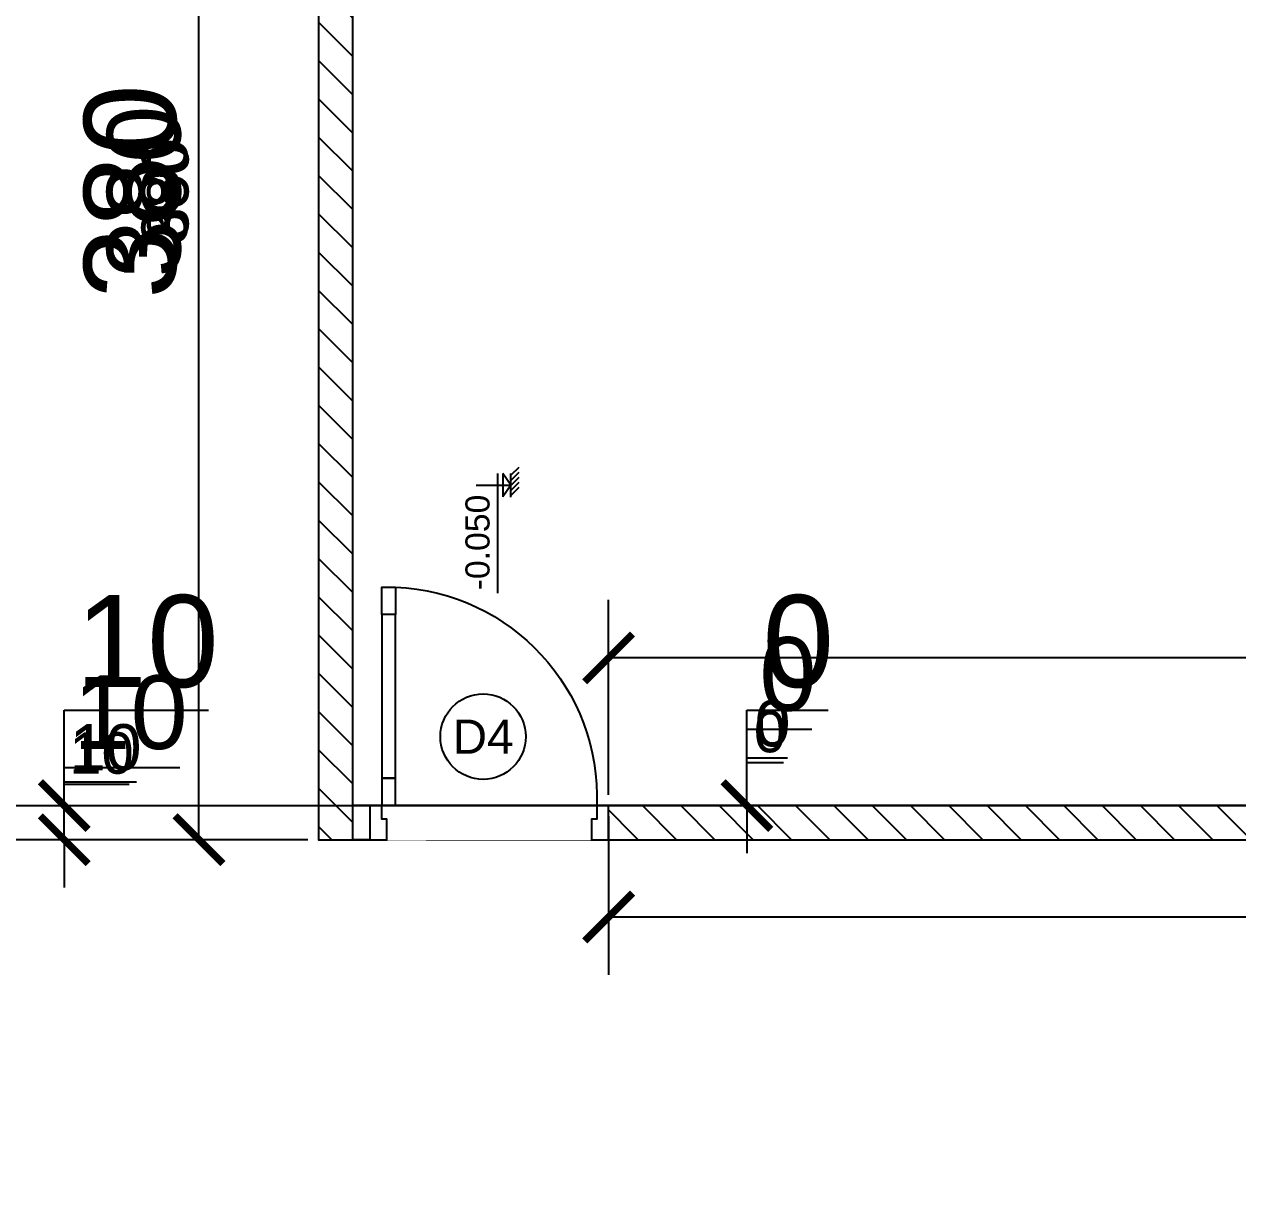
# Model space of a CAD drawing. Header units: millimetres. Extents: x -26398 to 135532, y -376633 to 43268.
# Drawn here: x 15993.3 to 16349, y -358185.7 to -357842 of the extents above; entities that cross this region are included whole.
import ezdxf
from ezdxf.enums import TextEntityAlignment as Align

# ---------------------------------------------------------------- set-up
doc = ezdxf.new("R2010")
doc.units = ezdxf.units.MM
for name, color, linetype in [('A-Door', 150, 'Continuous'), ('A5-KICHTHUOC', 251, 'Continuous'), ('cửa', 152, 'Continuous'), ('DIM', 7, 'Continuous'), ('DIM @ 10', 7, 'Continuous'), ('DIM @ 4.5', 7, 'Continuous'), ('DIM @ 5', 7, 'Continuous'), ('DIM @ 8', 7, 'Continuous'), ('NT', 1, 'Continuous'), ('TƯỜNG', 52, 'Continuous')]:
    doc.layers.add(name, color=color, linetype=linetype)
doc.styles.add('GHICHU35', font='', dxfattribs={"width": 0.9, "height": 350})
doc.styles.get("Standard").update_dxf_attribs({"font": 'arial.ttf'})
doc.styles.get('GHICHU35').set_extended_font_data('VNI-Helve')
doc.dimstyles.new('SCALE dimmatbang', dxfattribs={"dimscale": 70, "dimtxt": 2.7, "dimasz": 1.4, "dimexe": 1.7, "dimexo": 0.7, "dimtad": 1, "dimtoh": 1, "dimdec": 1, "dimtxsty": 'Standard', "dimblk": 'ARCHTICK', "dimcen": 2.5, "dimclrd": 1, "dimclre": 256, "dimadec": 0, "dimazin": 0, "dimtfac": 1, "dimtdec": 1, "dimtmove": 0, "dimatfit": 3, "dimfxl": 1, "dimarcsym": 0})

# ---------------------------------------------------------------- blocks, each defined once
blk = doc.blocks.new('A$C7DB75F4D')
at = {"layer": 'A-Door'}
for points in [[(625, 740), (625, 660), (665, 660), (665, 740)], [(625, 180), (625, 660), (665, 660), (665, 180)], [(625, 100), (625, 180), (665, 180), (665, 100)], [(35, 100), (35, 60), (50, 60), (50, 50), (50, 0), (0, 0), (0, 100)], [(665, 100), (700, 100), (700, 0), (650, 0), (650, 50), (650, 60), (665, 60)]]:
    blk.add_lwpolyline(points, close=True, dxfattribs=at)
at = {"layer": 'NT', "color": 1}
blk.add_arc((650, 125), 615.5, 92.3278, 182.3278, dxfattribs=at)
blk = doc.blocks.new('CUA (D4)')
blk.add_wipeout([(111639.8, -24571.4), (111640.9, -25321.4), (111742.5, -25321.4), (111742.5, -24571.4)]).dxf.layer = 'TƯỜNG'
blk.add_lwpolyline([(111742.5, -24571.4), (111742.5, -24621.4), (111642.5, -24621.4), (111642.5, -24571.4)], close=True)
at = {"layer": 'cửa', "xscale": -1, "rotation": 270}
blk.add_blockref('A$C7DB75F4D', (111642.5, -25321.4), dxfattribs=at)
blk = doc.blocks.new('1-cote nen')
for p, q in [((-1.8, 267.2), (-1.8, 0)), ((-91.4, 101.9), (827.5, 101.9)), ((-1.8, 0), (-91.4, 62.9)), ((-91.4, 62.9), (87.7, 62.9)), ((89.6, 0), (-91.4, 0)), ((-1.8, 0), (87.7, 62.9)), ((-137.3, -60), (-77.3, 0)), ((-98.7, -60), (-38.7, 0)), ((-60, -60), (0, 0)), ((-21.3, -60), (38.7, 0)), ((17.3, -60), (77.3, 0))]:
    blk.add_line(p, q)
at = {"ltscale": 50, "style": 'GHICHU35', "width": 0.9}
blk.add_attdef('%%P0.000', (75.5, 163.9), '', height=187.5, dxfattribs=at)
blk = doc.blocks.new('_ArchTick')
at = {"color": 0, "linetype": 'ByBlock', "const_width": 0.15}
blk.add_lwpolyline([(-0.5, -0.5), (0.5, 0.5)], dxfattribs=at)
blk = doc.blocks.new('*D8544')
at = {"layer": 'DEFPOINTS', "color": 0, "transparency": 16777216}
for p in [(16044.54, -357701), (16079.6, -357701), (16079.6, -358081)]:
    blk.add_point(p, dxfattribs=at)
at = {"layer": 'DIM', "lineweight": -2, "transparency": 16777216}
for p, q in [((16076.45, -357701), (16036.89, -357701)), ((16076.45, -358081), (16036.89, -358081))]:
    blk.add_line(p, q, dxfattribs=at)
at = {"layer": 'DIM', "color": 1, "lineweight": -2, "transparency": 16777216}
blk.add_line((16044.54, -358081), (16044.54, -357701), dxfattribs=at)
at = {"layer": 'DIM', "color": 1, "lineweight": -2, "transparency": 16777216, "xscale": 6.3, "yscale": 6.3, "zscale": 6.3}
for p, rotation in [((16044.54, -357701), 90), ((16044.54, -358081), 270)]:
    blk.add_blockref('_ArchTick', p, dxfattribs=dict(at, rotation=rotation))
at = {"layer": 'DIM', "color": 0, "transparency": 16777216, "insert": (16035.52, -357891), "char_height": 12.15, "attachment_point": 5, "rotation": 90}
blk.add_mtext('380', dxfattribs=at)
blk = doc.blocks.new('*D8545')
at = {"layer": 'DEFPOINTS', "color": 0, "transparency": 16777216}
for p in [(16044.54, -357701), (16079.6, -357701), (16079.6, -358081)]:
    blk.add_point(p, dxfattribs=at)
at = {"layer": 'DIM', "lineweight": -2, "transparency": 16777216}
for p, q in [((16072.6, -357701), (16027.54, -357701)), ((16072.6, -358081), (16027.54, -358081))]:
    blk.add_line(p, q, dxfattribs=at)
at = {"layer": 'DIM', "color": 1, "lineweight": -2, "transparency": 16777216}
blk.add_line((16044.54, -358081), (16044.54, -357701), dxfattribs=at)
at = {"layer": 'DIM', "color": 1, "lineweight": -2, "transparency": 16777216, "xscale": 14, "yscale": 14, "zscale": 14}
for p, rotation in [((16044.54, -357701), 90), ((16044.54, -358081), 270)]:
    blk.add_blockref('_ArchTick', p, dxfattribs=dict(at, rotation=rotation))
at = {"layer": 'DIM', "color": 0, "transparency": 16777216, "insert": (16024.49, -357891), "char_height": 27, "attachment_point": 5, "rotation": 90}
blk.add_mtext('380', dxfattribs=at)
blk = doc.blocks.new('*D8546')
at = {"layer": 'DEFPOINTS', "color": 0, "transparency": 16777216}
for p in [(16044.54, -357701), (16079.6, -357701), (16079.6, -358081)]:
    blk.add_point(p, dxfattribs=at)
at = {"layer": 'DIM', "lineweight": -2, "transparency": 16777216}
for p, q in [((16074, -357701), (16030.94, -357701)), ((16074, -358081), (16030.94, -358081))]:
    blk.add_line(p, q, dxfattribs=at)
at = {"layer": 'DIM', "color": 1, "lineweight": -2, "transparency": 16777216}
blk.add_line((16044.54, -358081), (16044.54, -357701), dxfattribs=at)
at = {"layer": 'DIM', "color": 1, "lineweight": -2, "transparency": 16777216, "xscale": 11.2, "yscale": 11.2, "zscale": 11.2}
for p, rotation in [((16044.54, -357701), 90), ((16044.54, -358081), 270)]:
    blk.add_blockref('_ArchTick', p, dxfattribs=dict(at, rotation=rotation))
at = {"layer": 'DIM', "color": 0, "transparency": 16777216, "insert": (16028.5, -357891), "char_height": 21.6, "attachment_point": 5, "rotation": 90}
blk.add_mtext('380', dxfattribs=at)
blk = doc.blocks.new('*D8547')
at = {"layer": 'DEFPOINTS', "color": 0, "transparency": 16777216}
for p in [(16044.54, -357701), (16079.6, -357701), (16079.6, -358081)]:
    blk.add_point(p, dxfattribs=at)
at = {"layer": 'DIM', "lineweight": -2, "transparency": 16777216}
for p, q in [((16076.1, -357701), (16036.04, -357701)), ((16076.1, -358081), (16036.04, -358081))]:
    blk.add_line(p, q, dxfattribs=at)
at = {"layer": 'DIM', "color": 1, "lineweight": -2, "transparency": 16777216}
blk.add_line((16044.54, -358081), (16044.54, -357701), dxfattribs=at)
at = {"layer": 'DIM', "color": 1, "lineweight": -2, "transparency": 16777216, "xscale": 7, "yscale": 7, "zscale": 7}
for p, rotation in [((16044.54, -357701), 90), ((16044.54, -358081), 270)]:
    blk.add_blockref('_ArchTick', p, dxfattribs=dict(at, rotation=rotation))
at = {"layer": 'DIM', "color": 0, "transparency": 16777216, "insert": (16034.52, -357891), "char_height": 13.5, "attachment_point": 5, "rotation": 90}
blk.add_mtext('380', dxfattribs=at)
blk = doc.blocks.new('*D8548')
at = {"layer": 'DEFPOINTS', "color": 0, "transparency": 16777216}
for p in [(15779.6, -358071), (16005.05, -358071), (16079.6, -358081)]:
    blk.add_point(p, dxfattribs=at)
at = {"layer": 'DIM', "color": 1, "lineweight": -2, "transparency": 16777216}
for p, q in [((16005.05, -358071), (16005.05, -358064.7)), ((16005.05, -358064.7), (16024.09, -358064.7)), ((16005.05, -358081), (16005.05, -358071))]:
    blk.add_line(p, q, dxfattribs=at)
at = {"layer": 'DIM', "lineweight": -2, "transparency": 16777216}
for p, q in [((15782.75, -358071), (16012.7, -358071)), ((16076.45, -358081), (15997.4, -358081))]:
    blk.add_line(p, q, dxfattribs=at)
at = {"layer": 'DIM', "color": 1, "lineweight": -2, "transparency": 16777216, "xscale": 6.3, "yscale": 6.3, "zscale": 6.3}
for p, rotation in [((16005.05, -358071), 90), ((16005.05, -358081), 270)]:
    blk.add_blockref('_ArchTick', p, dxfattribs=dict(at, rotation=rotation))
at = {"layer": 'DIM', "color": 0, "transparency": 16777216, "insert": (16015.98, -358055.69), "char_height": 12.15, "attachment_point": 5}
blk.add_mtext('10', dxfattribs=at)
blk = doc.blocks.new('*D8549')
at = {"layer": 'DEFPOINTS', "color": 0, "transparency": 16777216}
for p in [(15779.6, -358071), (16005.05, -358071), (16079.6, -358081)]:
    blk.add_point(p, dxfattribs=at)
at = {"layer": 'DIM', "color": 1, "lineweight": -2, "transparency": 16777216}
for p, q in [((16005.05, -358071), (16005.05, -358043)), ((16005.05, -358043), (16047.35, -358043)), ((16005.05, -358081), (16005.05, -358071)), ((16005.05, -358081), (16005.05, -358095))]:
    blk.add_line(p, q, dxfattribs=at)
at = {"layer": 'DIM', "lineweight": -2, "transparency": 16777216}
for p, q in [((15786.6, -358071), (16022.05, -358071)), ((16072.6, -358081), (15988.05, -358081))]:
    blk.add_line(p, q, dxfattribs=at)
at = {"layer": 'DIM', "color": 1, "lineweight": -2, "transparency": 16777216, "xscale": 14, "yscale": 14, "zscale": 14}
for p, rotation in [((16005.05, -358071), 270), ((16005.05, -358081), 90)]:
    blk.add_blockref('_ArchTick', p, dxfattribs=dict(at, rotation=rotation))
at = {"layer": 'DIM', "color": 0, "transparency": 16777216, "insert": (16029.33, -358022.97), "char_height": 27, "attachment_point": 5}
blk.add_mtext('10', dxfattribs=at)
blk = doc.blocks.new('*D8550')
at = {"layer": 'DEFPOINTS', "color": 0, "transparency": 16777216}
for p in [(15779.6, -358071), (16005.05, -358071), (16079.6, -358081)]:
    blk.add_point(p, dxfattribs=at)
at = {"layer": 'DIM', "color": 1, "lineweight": -2, "transparency": 16777216}
for p, q in [((16005.05, -358071), (16005.05, -358059.8)), ((16005.05, -358059.8), (16038.89, -358059.8)), ((16005.05, -358081), (16005.05, -358071))]:
    blk.add_line(p, q, dxfattribs=at)
at = {"layer": 'DIM', "lineweight": -2, "transparency": 16777216}
for p, q in [((15785.2, -358071), (16018.65, -358071)), ((16074, -358081), (15991.45, -358081))]:
    blk.add_line(p, q, dxfattribs=at)
at = {"layer": 'DIM', "color": 1, "lineweight": -2, "transparency": 16777216, "xscale": 11.2, "yscale": 11.2, "zscale": 11.2}
for p, rotation in [((16005.05, -358071), 90), ((16005.05, -358081), 270)]:
    blk.add_blockref('_ArchTick', p, dxfattribs=dict(at, rotation=rotation))
at = {"layer": 'DIM', "color": 0, "transparency": 16777216, "insert": (16024.47, -358043.77), "char_height": 21.6, "attachment_point": 5}
blk.add_mtext('10', dxfattribs=at)
blk = doc.blocks.new('*D8551')
at = {"layer": 'DEFPOINTS', "color": 0, "transparency": 16777216}
for p in [(15779.6, -358071), (16005.05, -358071), (16079.6, -358081)]:
    blk.add_point(p, dxfattribs=at)
at = {"layer": 'DIM', "color": 1, "lineweight": -2, "transparency": 16777216}
for p, q in [((16005.05, -358071), (16005.05, -358064)), ((16005.05, -358064), (16026.2, -358064)), ((16005.05, -358081), (16005.05, -358071))]:
    blk.add_line(p, q, dxfattribs=at)
at = {"layer": 'DIM', "lineweight": -2, "transparency": 16777216}
for p, q in [((15783.1, -358071), (16013.55, -358071)), ((16076.1, -358081), (15996.55, -358081))]:
    blk.add_line(p, q, dxfattribs=at)
at = {"layer": 'DIM', "color": 1, "lineweight": -2, "transparency": 16777216, "xscale": 7, "yscale": 7, "zscale": 7}
for p, rotation in [((16005.05, -358071), 90), ((16005.05, -358081), 270)]:
    blk.add_blockref('_ArchTick', p, dxfattribs=dict(at, rotation=rotation))
at = {"layer": 'DIM', "color": 0, "transparency": 16777216, "insert": (16017.19, -358053.98), "char_height": 13.5, "attachment_point": 5}
blk.add_mtext('10', dxfattribs=at)
blk = doc.blocks.new('*D8552')
at = {"layer": 'DEFPOINTS', "color": 0, "transparency": 16777216}
for p in [(15779.6, -358071), (16205.12, -358071), (16205.12, -358071)]:
    blk.add_point(p, dxfattribs=at)
at = {"layer": 'DIM', "color": 1, "lineweight": -2, "transparency": 16777216}
for p, q in [((16205.12, -358071), (16205.12, -358058.4)), ((16205.12, -358058.4), (16215.85, -358058.4)), ((16205.12, -358071), (16205.12, -358077.3))]:
    blk.add_line(p, q, dxfattribs=at)
at = {"layer": 'DIM', "lineweight": -2, "transparency": 16777216}
for p in [(15782.75, -358071), (16208.27, -358071)]:
    blk.add_line(p, (16212.77, -358071), dxfattribs=at)
at = {"layer": 'DIM', "color": 1, "lineweight": -2, "transparency": 16777216, "xscale": 6.3, "yscale": 6.3, "zscale": 6.3}
for rotation in [90, 270]:
    blk.add_blockref('_ArchTick', (16205.12, -358071), dxfattribs=dict(at, rotation=rotation))
at = {"layer": 'DIM', "color": 0, "transparency": 16777216, "insert": (16211.89, -358049.39), "char_height": 12.15, "attachment_point": 5}
blk.add_mtext('0', dxfattribs=at)
blk = doc.blocks.new('*D8553')
at = {"layer": 'DEFPOINTS', "color": 0, "transparency": 16777216}
for p in [(15779.6, -358071), (16205.12, -358071), (16205.12, -358071)]:
    blk.add_point(p, dxfattribs=at)
at = {"layer": 'DIM', "color": 1, "lineweight": -2, "transparency": 16777216}
for p, q in [((16205.12, -358071), (16205.12, -358043)), ((16205.12, -358043), (16228.97, -358043)), ((16205.12, -358071), (16205.12, -358085))]:
    blk.add_line(p, q, dxfattribs=at)
at = {"layer": 'DIM', "lineweight": -2, "transparency": 16777216}
for p in [(15786.6, -358071), (16212.12, -358071)]:
    blk.add_line(p, (16222.12, -358071), dxfattribs=at)
at = {"layer": 'DIM', "color": 1, "lineweight": -2, "transparency": 16777216, "xscale": 14, "yscale": 14, "zscale": 14}
for rotation in [90, 270]:
    blk.add_blockref('_ArchTick', (16205.12, -358071), dxfattribs=dict(at, rotation=rotation))
at = {"layer": 'DIM', "color": 0, "transparency": 16777216, "insert": (16220.17, -358022.97), "char_height": 27, "attachment_point": 5}
blk.add_mtext('0', dxfattribs=at)
blk = doc.blocks.new('*D8554')
at = {"layer": 'DEFPOINTS', "color": 0, "transparency": 16777216}
for p in [(15779.6, -358071), (16205.12, -358071), (16205.12, -358071)]:
    blk.add_point(p, dxfattribs=at)
at = {"layer": 'DIM', "color": 1, "lineweight": -2, "transparency": 16777216}
for p, q in [((16205.12, -358071), (16205.12, -358048.6)), ((16205.12, -358048.6), (16224.2, -358048.6)), ((16205.12, -358071), (16205.12, -358082.2))]:
    blk.add_line(p, q, dxfattribs=at)
at = {"layer": 'DIM', "lineweight": -2, "transparency": 16777216}
for p in [(15785.2, -358071), (16210.72, -358071)]:
    blk.add_line(p, (16218.72, -358071), dxfattribs=at)
at = {"layer": 'DIM', "color": 1, "lineweight": -2, "transparency": 16777216, "xscale": 11.2, "yscale": 11.2, "zscale": 11.2}
for rotation in [90, 270]:
    blk.add_blockref('_ArchTick', (16205.12, -358071), dxfattribs=dict(at, rotation=rotation))
at = {"layer": 'DIM', "color": 0, "transparency": 16777216, "insert": (16217.16, -358032.57), "char_height": 21.6, "attachment_point": 5}
blk.add_mtext('0', dxfattribs=at)
blk = doc.blocks.new('*D8555')
at = {"layer": 'DEFPOINTS', "color": 0, "transparency": 16777216}
for p in [(15779.6, -358071), (16205.12, -358071), (16205.12, -358071)]:
    blk.add_point(p, dxfattribs=at)
at = {"layer": 'DIM', "color": 1, "lineweight": -2, "transparency": 16777216}
for p, q in [((16205.12, -358071), (16205.12, -358057)), ((16205.12, -358057), (16217.05, -358057)), ((16205.12, -358071), (16205.12, -358078))]:
    blk.add_line(p, q, dxfattribs=at)
at = {"layer": 'DIM', "lineweight": -2, "transparency": 16777216}
for p in [(15783.1, -358071), (16208.62, -358071)]:
    blk.add_line(p, (16213.62, -358071), dxfattribs=at)
at = {"layer": 'DIM', "color": 1, "lineweight": -2, "transparency": 16777216, "xscale": 7, "yscale": 7, "zscale": 7}
for rotation in [90, 270]:
    blk.add_blockref('_ArchTick', (16205.12, -358071), dxfattribs=dict(at, rotation=rotation))
at = {"layer": 'DIM', "color": 0, "transparency": 16777216, "insert": (16212.64, -358046.98), "char_height": 13.5, "attachment_point": 5}
blk.add_mtext('0', dxfattribs=at)
blk = doc.blocks.new('*D8760')
at = {"layer": 'DEFPOINTS', "color": 0, "transparency": 16777216}
for p in [(15779.6, -358071), (18635.46, -358071), (18635.46, -358071)]:
    blk.add_point(p, dxfattribs=at)
at = {"layer": 'DIM', "color": 1, "lineweight": -2, "transparency": 16777216}
for p, q in [((18635.46, -358071), (18635.46, -358058.4)), ((18635.46, -358058.4), (18646.2, -358058.4)), ((18635.46, -358071), (18635.46, -358077.3))]:
    blk.add_line(p, q, dxfattribs=at)
at = {"layer": 'DIM', "lineweight": -2, "transparency": 16777216}
for p in [(15782.75, -358071), (18638.61, -358071)]:
    blk.add_line(p, (18643.11, -358071), dxfattribs=at)
at = {"layer": 'DIM', "color": 1, "lineweight": -2, "transparency": 16777216, "xscale": 6.3, "yscale": 6.3, "zscale": 6.3}
for rotation in [90, 270]:
    blk.add_blockref('_ArchTick', (18635.46, -358071), dxfattribs=dict(at, rotation=rotation))
at = {"layer": 'DIM', "color": 0, "transparency": 16777216, "insert": (18642.24, -358049.39), "char_height": 12.15, "attachment_point": 5}
blk.add_mtext('0', dxfattribs=at)
blk = doc.blocks.new('*D8761')
at = {"layer": 'DEFPOINTS', "color": 0, "transparency": 16777216}
for p in [(15779.6, -358071), (18635.46, -358071), (18635.46, -358071)]:
    blk.add_point(p, dxfattribs=at)
at = {"layer": 'DIM', "color": 1, "lineweight": -2, "transparency": 16777216}
for p, q in [((18635.46, -358071), (18635.46, -358043)), ((18635.46, -358043), (18659.32, -358043)), ((18635.46, -358071), (18635.46, -358085))]:
    blk.add_line(p, q, dxfattribs=at)
at = {"layer": 'DIM', "lineweight": -2, "transparency": 16777216}
for p in [(15786.6, -358071), (18642.46, -358071)]:
    blk.add_line(p, (18652.46, -358071), dxfattribs=at)
at = {"layer": 'DIM', "color": 1, "lineweight": -2, "transparency": 16777216, "xscale": 14, "yscale": 14, "zscale": 14}
for rotation in [90, 270]:
    blk.add_blockref('_ArchTick', (18635.46, -358071), dxfattribs=dict(at, rotation=rotation))
at = {"layer": 'DIM', "color": 0, "transparency": 16777216, "insert": (18650.52, -358022.97), "char_height": 27, "attachment_point": 5}
blk.add_mtext('0', dxfattribs=at)
blk = doc.blocks.new('*D8762')
at = {"layer": 'DEFPOINTS', "color": 0, "transparency": 16777216}
for p in [(15779.6, -358071), (18635.46, -358071), (18635.46, -358071)]:
    blk.add_point(p, dxfattribs=at)
at = {"layer": 'DIM', "color": 1, "lineweight": -2, "transparency": 16777216}
for p, q in [((18635.46, -358071), (18635.46, -358048.6)), ((18635.46, -358048.6), (18654.55, -358048.6)), ((18635.46, -358071), (18635.46, -358082.2))]:
    blk.add_line(p, q, dxfattribs=at)
at = {"layer": 'DIM', "lineweight": -2, "transparency": 16777216}
for p in [(15785.2, -358071), (18641.06, -358071)]:
    blk.add_line(p, (18649.06, -358071), dxfattribs=at)
at = {"layer": 'DIM', "color": 1, "lineweight": -2, "transparency": 16777216, "xscale": 11.2, "yscale": 11.2, "zscale": 11.2}
for rotation in [90, 270]:
    blk.add_blockref('_ArchTick', (18635.46, -358071), dxfattribs=dict(at, rotation=rotation))
at = {"layer": 'DIM', "color": 0, "transparency": 16777216, "insert": (18647.51, -358032.57), "char_height": 21.6, "attachment_point": 5}
blk.add_mtext('0', dxfattribs=at)
blk = doc.blocks.new('*D8763')
at = {"layer": 'DEFPOINTS', "color": 0, "transparency": 16777216}
for p in [(15779.6, -358071), (18635.46, -358071), (18635.46, -358071)]:
    blk.add_point(p, dxfattribs=at)
at = {"layer": 'DIM', "color": 1, "lineweight": -2, "transparency": 16777216}
for p, q in [((18635.46, -358071), (18635.46, -358057)), ((18635.46, -358057), (18647.39, -358057)), ((18635.46, -358071), (18635.46, -358078))]:
    blk.add_line(p, q, dxfattribs=at)
at = {"layer": 'DIM', "lineweight": -2, "transparency": 16777216}
for p in [(15783.1, -358071), (18638.96, -358071)]:
    blk.add_line(p, (18643.96, -358071), dxfattribs=at)
at = {"layer": 'DIM', "color": 1, "lineweight": -2, "transparency": 16777216, "xscale": 7, "yscale": 7, "zscale": 7}
for rotation in [90, 270]:
    blk.add_blockref('_ArchTick', (18635.46, -358071), dxfattribs=dict(at, rotation=rotation))
at = {"layer": 'DIM', "color": 0, "transparency": 16777216, "insert": (18642.99, -358046.98), "char_height": 13.5, "attachment_point": 5}
blk.add_mtext('0', dxfattribs=at)
blk = doc.blocks.new('*D8708')
at = {"layer": 'DEFPOINTS', "color": 0, "transparency": 16777216}
for p in [(16164.6, -358071), (16679.6, -358081), (16679.6, -358103.66)]:
    blk.add_point(p, dxfattribs=at)
at = {"layer": 'DIM', "lineweight": -2, "transparency": 16777216}
for p, q in [((16164.6, -358074.15), (16164.6, -358111.31)), ((16679.6, -358084.15), (16679.6, -358111.31))]:
    blk.add_line(p, q, dxfattribs=at)
at = {"layer": 'DIM', "color": 1, "lineweight": -2, "transparency": 16777216}
blk.add_line((16164.6, -358103.66), (16679.6, -358103.66), dxfattribs=at)
at = {"layer": 'DIM', "color": 1, "lineweight": -2, "transparency": 16777216, "xscale": 6.3, "yscale": 6.3, "zscale": 6.3, "rotation": 180}
blk.add_blockref('_ArchTick', (16164.6, -358103.66), dxfattribs=at)
at = {"layer": 'DIM', "color": 1, "lineweight": -2, "transparency": 16777216, "xscale": 6.3, "yscale": 6.3, "zscale": 6.3}
blk.add_blockref('_ArchTick', (16679.6, -358103.66), dxfattribs=at)
at = {"layer": 'DIM', "color": 0, "transparency": 16777216, "insert": (16422.1, -358094.65), "char_height": 12.15, "attachment_point": 5}
blk.add_mtext('515', dxfattribs=at)
blk = doc.blocks.new('*D8709')
at = {"layer": 'DEFPOINTS', "color": 0, "transparency": 16777216}
for p in [(16164.6, -358071), (16679.6, -358081), (16679.6, -358103.66)]:
    blk.add_point(p, dxfattribs=at)
at = {"layer": 'DIM', "lineweight": -2, "transparency": 16777216}
for p, q in [((16164.6, -358078), (16164.6, -358120.66)), ((16679.6, -358088), (16679.6, -358120.66))]:
    blk.add_line(p, q, dxfattribs=at)
at = {"layer": 'DIM', "color": 1, "lineweight": -2, "transparency": 16777216}
blk.add_line((16164.6, -358103.66), (16679.6, -358103.66), dxfattribs=at)
at = {"layer": 'DIM', "color": 1, "lineweight": -2, "transparency": 16777216, "xscale": 14, "yscale": 14, "zscale": 14, "rotation": 180}
blk.add_blockref('_ArchTick', (16164.6, -358103.66), dxfattribs=at)
at = {"layer": 'DIM', "color": 1, "lineweight": -2, "transparency": 16777216, "xscale": 14, "yscale": 14, "zscale": 14}
blk.add_blockref('_ArchTick', (16679.6, -358103.66), dxfattribs=at)
at = {"layer": 'DIM', "color": 0, "transparency": 16777216, "insert": (16422.1, -358083.63), "char_height": 27, "attachment_point": 5}
blk.add_mtext('515', dxfattribs=at)
blk = doc.blocks.new('*D8710')
at = {"layer": 'DEFPOINTS', "color": 0, "transparency": 16777216}
for p in [(16164.6, -358071), (16679.6, -358081), (16679.6, -358103.66)]:
    blk.add_point(p, dxfattribs=at)
at = {"layer": 'DIM', "lineweight": -2, "transparency": 16777216}
for p, q in [((16164.6, -358076.6), (16164.6, -358117.26)), ((16679.6, -358086.6), (16679.6, -358117.26))]:
    blk.add_line(p, q, dxfattribs=at)
at = {"layer": 'DIM', "color": 1, "lineweight": -2, "transparency": 16777216}
blk.add_line((16164.6, -358103.66), (16679.6, -358103.66), dxfattribs=at)
at = {"layer": 'DIM', "color": 1, "lineweight": -2, "transparency": 16777216, "xscale": 11.2, "yscale": 11.2, "zscale": 11.2, "rotation": 180}
blk.add_blockref('_ArchTick', (16164.6, -358103.66), dxfattribs=at)
at = {"layer": 'DIM', "color": 1, "lineweight": -2, "transparency": 16777216, "xscale": 11.2, "yscale": 11.2, "zscale": 11.2}
blk.add_blockref('_ArchTick', (16679.6, -358103.66), dxfattribs=at)
at = {"layer": 'DIM', "color": 0, "transparency": 16777216, "insert": (16422.1, -358087.64), "char_height": 21.6, "attachment_point": 5}
blk.add_mtext('515', dxfattribs=at)
blk = doc.blocks.new('*D8711')
at = {"layer": 'DEFPOINTS', "color": 0, "transparency": 16777216}
for p in [(16164.6, -358071), (16679.6, -358081), (16679.6, -358103.66)]:
    blk.add_point(p, dxfattribs=at)
at = {"layer": 'DIM', "lineweight": -2, "transparency": 16777216}
for p, q in [((16164.6, -358074.5), (16164.6, -358112.16)), ((16679.6, -358084.5), (16679.6, -358112.16))]:
    blk.add_line(p, q, dxfattribs=at)
at = {"layer": 'DIM', "color": 1, "lineweight": -2, "transparency": 16777216}
blk.add_line((16164.6, -358103.66), (16679.6, -358103.66), dxfattribs=at)
at = {"layer": 'DIM', "color": 1, "lineweight": -2, "transparency": 16777216, "xscale": 7, "yscale": 7, "zscale": 7, "rotation": 180}
blk.add_blockref('_ArchTick', (16164.6, -358103.66), dxfattribs=at)
at = {"layer": 'DIM', "color": 1, "lineweight": -2, "transparency": 16777216, "xscale": 7, "yscale": 7, "zscale": 7}
blk.add_blockref('_ArchTick', (16679.6, -358103.66), dxfattribs=at)
at = {"layer": 'DIM', "color": 0, "transparency": 16777216, "insert": (16422.1, -358093.65), "char_height": 13.5, "attachment_point": 5}
blk.add_mtext('515', dxfattribs=at)
blk = doc.blocks.new('*D8748')
at = {"layer": 'DEFPOINTS', "color": 0, "transparency": 16777216}
for p in [(16164.6, -358027.72), (16164.6, -358071), (16679.6, -358071)]:
    blk.add_point(p, dxfattribs=at)
at = {"layer": 'DIM', "lineweight": -2, "transparency": 16777216}
for p, q in [((16164.6, -358067.85), (16164.6, -358020.07)), ((16679.6, -358067.85), (16679.6, -358020.07))]:
    blk.add_line(p, q, dxfattribs=at)
at = {"layer": 'DIM', "color": 1, "lineweight": -2, "transparency": 16777216}
blk.add_line((16679.6, -358027.72), (16164.6, -358027.72), dxfattribs=at)
at = {"layer": 'DIM', "color": 1, "lineweight": -2, "transparency": 16777216, "xscale": 6.3, "yscale": 6.3, "zscale": 6.3, "rotation": 180}
blk.add_blockref('_ArchTick', (16164.6, -358027.72), dxfattribs=at)
at = {"layer": 'DIM', "color": 1, "lineweight": -2, "transparency": 16777216, "xscale": 6.3, "yscale": 6.3, "zscale": 6.3}
blk.add_blockref('_ArchTick', (16679.6, -358027.72), dxfattribs=at)
at = {"layer": 'DIM', "color": 0, "transparency": 16777216, "insert": (16422.1, -358018.7), "char_height": 12.15, "attachment_point": 5}
blk.add_mtext('515', dxfattribs=at)
blk = doc.blocks.new('*D8749')
at = {"layer": 'DEFPOINTS', "color": 0, "transparency": 16777216}
for p in [(16164.6, -358027.72), (16164.6, -358071), (16679.6, -358071)]:
    blk.add_point(p, dxfattribs=at)
at = {"layer": 'DIM', "lineweight": -2, "transparency": 16777216}
for p, q in [((16164.6, -358064), (16164.6, -358010.72)), ((16679.6, -358064), (16679.6, -358010.72))]:
    blk.add_line(p, q, dxfattribs=at)
at = {"layer": 'DIM', "color": 1, "lineweight": -2, "transparency": 16777216}
blk.add_line((16679.6, -358027.72), (16164.6, -358027.72), dxfattribs=at)
at = {"layer": 'DIM', "color": 1, "lineweight": -2, "transparency": 16777216, "xscale": 14, "yscale": 14, "zscale": 14, "rotation": 180}
blk.add_blockref('_ArchTick', (16164.6, -358027.72), dxfattribs=at)
at = {"layer": 'DIM', "color": 1, "lineweight": -2, "transparency": 16777216, "xscale": 14, "yscale": 14, "zscale": 14}
blk.add_blockref('_ArchTick', (16679.6, -358027.72), dxfattribs=at)
at = {"layer": 'DIM', "color": 0, "transparency": 16777216, "insert": (16422.1, -358007.68), "char_height": 27, "attachment_point": 5}
blk.add_mtext('515', dxfattribs=at)
blk = doc.blocks.new('*D8750')
at = {"layer": 'DEFPOINTS', "color": 0, "transparency": 16777216}
for p in [(16164.6, -358027.72), (16164.6, -358071), (16679.6, -358071)]:
    blk.add_point(p, dxfattribs=at)
at = {"layer": 'DIM', "lineweight": -2, "transparency": 16777216}
for p, q in [((16164.6, -358065.4), (16164.6, -358014.12)), ((16679.6, -358065.4), (16679.6, -358014.12))]:
    blk.add_line(p, q, dxfattribs=at)
at = {"layer": 'DIM', "color": 1, "lineweight": -2, "transparency": 16777216}
blk.add_line((16679.6, -358027.72), (16164.6, -358027.72), dxfattribs=at)
at = {"layer": 'DIM', "color": 1, "lineweight": -2, "transparency": 16777216, "xscale": 11.2, "yscale": 11.2, "zscale": 11.2, "rotation": 180}
blk.add_blockref('_ArchTick', (16164.6, -358027.72), dxfattribs=at)
at = {"layer": 'DIM', "color": 1, "lineweight": -2, "transparency": 16777216, "xscale": 11.2, "yscale": 11.2, "zscale": 11.2}
blk.add_blockref('_ArchTick', (16679.6, -358027.72), dxfattribs=at)
at = {"layer": 'DIM', "color": 0, "transparency": 16777216, "insert": (16422.1, -358011.69), "char_height": 21.6, "attachment_point": 5}
blk.add_mtext('515', dxfattribs=at)
blk = doc.blocks.new('*D8751')
at = {"layer": 'DEFPOINTS', "color": 0, "transparency": 16777216}
for p in [(16164.6, -358027.72), (16164.6, -358071), (16679.6, -358071)]:
    blk.add_point(p, dxfattribs=at)
at = {"layer": 'DIM', "lineweight": -2, "transparency": 16777216}
for p, q in [((16164.6, -358067.5), (16164.6, -358019.22)), ((16679.6, -358067.5), (16679.6, -358019.22))]:
    blk.add_line(p, q, dxfattribs=at)
at = {"layer": 'DIM', "color": 1, "lineweight": -2, "transparency": 16777216}
blk.add_line((16679.6, -358027.72), (16164.6, -358027.72), dxfattribs=at)
at = {"layer": 'DIM', "color": 1, "lineweight": -2, "transparency": 16777216, "xscale": 7, "yscale": 7, "zscale": 7, "rotation": 180}
blk.add_blockref('_ArchTick', (16164.6, -358027.72), dxfattribs=at)
at = {"layer": 'DIM', "color": 1, "lineweight": -2, "transparency": 16777216, "xscale": 7, "yscale": 7, "zscale": 7}
blk.add_blockref('_ArchTick', (16679.6, -358027.72), dxfattribs=at)
at = {"layer": 'DIM', "color": 0, "transparency": 16777216, "insert": (16422.1, -358017.7), "char_height": 13.5, "attachment_point": 5}
blk.add_mtext('515', dxfattribs=at)
blk = doc.blocks.new('*U9387')
at = {"layer": 'DIM @ 10'}
dim = blk.add_linear_dim(base=(16044.54, -357701), p1=(16079.6, -358081), p2=(16079.6, -357701), angle=90, dimstyle='SCALE dimmatbang', override={"dimscale": 10, "dimtix": 0, "dimtofl": 1, "dimtmove": 0, "dimatfit": 3}, dxfattribs=at)
dim.commit()
dim.dimension.update_dxf_attribs({"geometry": '*D8545', "text_midpoint": (16024.49, -357891)})
at = {"layer": 'DIM @ 4.5'}
dim = blk.add_linear_dim(base=(16044.54, -357701), p1=(16079.6, -358081), p2=(16079.6, -357701), angle=90, dimstyle='SCALE dimmatbang', override={"dimscale": 4.5, "dimtix": 0, "dimtofl": 1, "dimtmove": 0, "dimatfit": 3}, dxfattribs=at)
dim.commit()
dim.dimension.update_dxf_attribs({"geometry": '*D8544', "text_midpoint": (16035.52, -357891)})
at = {"layer": 'DIM @ 5'}
dim = blk.add_linear_dim(base=(16044.54, -357701), p1=(16079.6, -358081), p2=(16079.6, -357701), angle=90, dimstyle='SCALE dimmatbang', override={"dimscale": 5, "dimtix": 0, "dimtofl": 1, "dimtmove": 0, "dimatfit": 3}, dxfattribs=at)
dim.commit()
dim.dimension.update_dxf_attribs({"geometry": '*D8547', "text_midpoint": (16034.52, -357891)})
at = {"layer": 'DIM @ 8'}
dim = blk.add_linear_dim(base=(16044.54, -357701), p1=(16079.6, -358081), p2=(16079.6, -357701), angle=90, dimstyle='SCALE dimmatbang', override={"dimscale": 8, "dimtix": 0, "dimtofl": 1, "dimtmove": 0, "dimatfit": 3}, dxfattribs=at)
dim.commit()
dim.dimension.update_dxf_attribs({"geometry": '*D8546', "text_midpoint": (16028.5, -357891)})
blk = doc.blocks.new('*U9388')
at = {"layer": 'DIM @ 10'}
dim = blk.add_linear_dim(base=(16005.05, -358071), p1=(16079.6, -358081), p2=(15779.6, -358071), angle=90, dimstyle='SCALE dimmatbang', override={"dimscale": 10, "dimtix": 0, "dimtofl": 1, "dimtmove": 0, "dimatfit": 3}, dxfattribs=at)
dim.commit()
dim.dimension.update_dxf_attribs({"geometry": '*D8549', "text_midpoint": (16029.33, -358022.97)})
at = {"layer": 'DIM @ 4.5'}
dim = blk.add_linear_dim(base=(16005.05, -358071), p1=(16079.6, -358081), p2=(15779.6, -358071), angle=90, dimstyle='SCALE dimmatbang', override={"dimscale": 4.5, "dimtix": 0, "dimtofl": 1, "dimtmove": 0, "dimatfit": 3}, dxfattribs=at)
dim.commit()
dim.dimension.update_dxf_attribs({"geometry": '*D8548', "text_midpoint": (16015.98, -358055.69)})
at = {"layer": 'DIM @ 5'}
dim = blk.add_linear_dim(base=(16005.05, -358071), p1=(16079.6, -358081), p2=(15779.6, -358071), angle=90, dimstyle='SCALE dimmatbang', override={"dimscale": 5, "dimtix": 0, "dimtofl": 1, "dimtmove": 0, "dimatfit": 3}, dxfattribs=at)
dim.commit()
dim.dimension.update_dxf_attribs({"geometry": '*D8551', "text_midpoint": (16017.19, -358053.98)})
at = {"layer": 'DIM @ 8'}
dim = blk.add_linear_dim(base=(16005.05, -358071), p1=(16079.6, -358081), p2=(15779.6, -358071), angle=90, dimstyle='SCALE dimmatbang', override={"dimscale": 8, "dimtix": 0, "dimtofl": 1, "dimtmove": 0, "dimatfit": 3}, dxfattribs=at)
dim.commit()
dim.dimension.update_dxf_attribs({"geometry": '*D8550', "text_midpoint": (16024.47, -358043.77)})
blk = doc.blocks.new('*U9389')
at = {"layer": 'DIM @ 10'}
dim = blk.add_linear_dim(base=(16205.11693042, -358071.00197312), p1=(16205.11693042, -358071.00197312), p2=(15779.59783149, -358071.00197312), angle=90, dimstyle='SCALE dimmatbang', override={"dimscale": 10, "dimtix": 0, "dimtofl": 1, "dimtmove": 0, "dimatfit": 3}, dxfattribs=at)
dim.commit()
dim.dimension.update_dxf_attribs({"geometry": '*D8553', "text_midpoint": (16220.17047748, -358022.96650245)})
at = {"layer": 'DIM @ 4.5'}
dim = blk.add_linear_dim(base=(16205.11693042, -358071.00197312), p1=(16205.11693042, -358071.00197312), p2=(15779.59783149, -358071.00197312), angle=90, dimstyle='SCALE dimmatbang', override={"dimscale": 4.5, "dimtix": 0, "dimtofl": 1, "dimtmove": 0, "dimatfit": 3}, dxfattribs=at)
dim.commit()
dim.dimension.update_dxf_attribs({"geometry": '*D8552', "text_midpoint": (16211.8910266, -358049.38601132)})
at = {"layer": 'DIM @ 5'}
dim = blk.add_linear_dim(base=(16205.11693042, -358071.00197312), p1=(16205.11693042, -358071.00197312), p2=(15779.59783149, -358071.00197312), angle=90, dimstyle='SCALE dimmatbang', override={"dimscale": 5, "dimtix": 0, "dimtofl": 1, "dimtmove": 0, "dimatfit": 3}, dxfattribs=at)
dim.commit()
dim.dimension.update_dxf_attribs({"geometry": '*D8555', "text_midpoint": (16212.64370395, -358046.98423778)})
at = {"layer": 'DIM @ 8'}
dim = blk.add_linear_dim(base=(16205.11693042, -358071.00197312), p1=(16205.11693042, -358071.00197312), p2=(15779.59783149, -358071.00197312), angle=90, dimstyle='SCALE dimmatbang', override={"dimscale": 8, "dimtix": 0, "dimtofl": 1, "dimtmove": 0, "dimatfit": 3}, dxfattribs=at)
dim.commit()
dim.dimension.update_dxf_attribs({"geometry": '*D8554', "text_midpoint": (16217.15976807, -358032.57359658)})
blk = doc.blocks.new('*U9394')
at = {"layer": 'DIM @ 10'}
dim = blk.add_linear_dim(base=(18635.46389575, -358071.00197312), p1=(18635.46389575, -358071.00197312), p2=(15779.59783149, -358071.00197312), angle=90, dimstyle='SCALE dimmatbang', override={"dimscale": 10, "dimtix": 0, "dimtofl": 1, "dimtmove": 0, "dimatfit": 3}, dxfattribs=at)
dim.commit()
dim.dimension.update_dxf_attribs({"geometry": '*D8761', "text_midpoint": (18650.51744281, -358022.96650245)})
at = {"layer": 'DIM @ 4.5'}
dim = blk.add_linear_dim(base=(18635.46389575, -358071.00197312), p1=(18635.46389575, -358071.00197312), p2=(15779.59783149, -358071.00197312), angle=90, dimstyle='SCALE dimmatbang', override={"dimscale": 4.5, "dimtix": 0, "dimtofl": 1, "dimtmove": 0, "dimatfit": 3}, dxfattribs=at)
dim.commit()
dim.dimension.update_dxf_attribs({"geometry": '*D8760', "text_midpoint": (18642.23799193, -358049.38601132)})
at = {"layer": 'DIM @ 5'}
dim = blk.add_linear_dim(base=(18635.46389575, -358071.00197312), p1=(18635.46389575, -358071.00197312), p2=(15779.59783149, -358071.00197312), angle=90, dimstyle='SCALE dimmatbang', override={"dimscale": 5, "dimtix": 0, "dimtofl": 1, "dimtmove": 0, "dimatfit": 3}, dxfattribs=at)
dim.commit()
dim.dimension.update_dxf_attribs({"geometry": '*D8763', "text_midpoint": (18642.99066928, -358046.98423778)})
at = {"layer": 'DIM @ 8'}
dim = blk.add_linear_dim(base=(18635.46389575, -358071.00197312), p1=(18635.46389575, -358071.00197312), p2=(15779.59783149, -358071.00197312), angle=90, dimstyle='SCALE dimmatbang', override={"dimscale": 8, "dimtix": 0, "dimtofl": 1, "dimtmove": 0, "dimatfit": 3}, dxfattribs=at)
dim.commit()
dim.dimension.update_dxf_attribs({"geometry": '*D8762', "text_midpoint": (18647.5067334, -358032.57359658)})
blk = doc.blocks.new('*U9421')
at = {"layer": 'DIM @ 10'}
dim = blk.add_linear_dim(base=(16679.6, -358103.66), p1=(16164.6, -358071), p2=(16679.6, -358081), angle=180, dimstyle='SCALE dimmatbang', override={"dimscale": 10, "dimtix": 0, "dimtofl": 1, "dimtmove": 0, "dimatfit": 3}, dxfattribs=at)
dim.commit()
dim.dimension.update_dxf_attribs({"geometry": '*D8709', "text_midpoint": (16422.1, -358103.66), "dimtype": 128})
at = {"layer": 'DIM @ 4.5'}
dim = blk.add_linear_dim(base=(16679.6, -358103.66), p1=(16164.6, -358071), p2=(16679.6, -358081), angle=180, dimstyle='SCALE dimmatbang', override={"dimscale": 4.5, "dimtix": 0, "dimtofl": 1, "dimtmove": 0, "dimatfit": 3}, dxfattribs=at)
dim.commit()
dim.dimension.update_dxf_attribs({"geometry": '*D8708', "text_midpoint": (16422.1, -358103.66), "dimtype": 128})
at = {"layer": 'DIM @ 5'}
dim = blk.add_linear_dim(base=(16679.6, -358103.66), p1=(16164.6, -358071), p2=(16679.6, -358081), angle=180, dimstyle='SCALE dimmatbang', override={"dimscale": 5, "dimtix": 0, "dimtofl": 1, "dimtmove": 0, "dimatfit": 3}, dxfattribs=at)
dim.commit()
dim.dimension.update_dxf_attribs({"geometry": '*D8711', "text_midpoint": (16422.1, -358103.66), "dimtype": 128})
at = {"layer": 'DIM @ 8'}
dim = blk.add_linear_dim(base=(16679.6, -358103.66), p1=(16164.6, -358071), p2=(16679.6, -358081), angle=180, dimstyle='SCALE dimmatbang', override={"dimscale": 8, "dimtix": 0, "dimtofl": 1, "dimtmove": 0, "dimatfit": 3}, dxfattribs=at)
dim.commit()
dim.dimension.update_dxf_attribs({"geometry": '*D8710', "text_midpoint": (16422.1, -358103.66), "dimtype": 128})
blk = doc.blocks.new('*U9431')
at = {"layer": 'DIM @ 10'}
dim = blk.add_linear_dim(base=(16164.6, -358027.72), p1=(16679.6, -358071), p2=(16164.6, -358071), angle=180, dimstyle='SCALE dimmatbang', override={"dimscale": 10, "dimtix": 0, "dimtofl": 1, "dimtmove": 0, "dimatfit": 3}, dxfattribs=at)
dim.commit()
dim.dimension.update_dxf_attribs({"geometry": '*D8749', "text_midpoint": (16422.1, -358007.68)})
at = {"layer": 'DIM @ 4.5'}
dim = blk.add_linear_dim(base=(16164.6, -358027.72), p1=(16679.6, -358071), p2=(16164.6, -358071), angle=180, dimstyle='SCALE dimmatbang', override={"dimscale": 4.5, "dimtix": 0, "dimtofl": 1, "dimtmove": 0, "dimatfit": 3}, dxfattribs=at)
dim.commit()
dim.dimension.update_dxf_attribs({"geometry": '*D8748', "text_midpoint": (16422.1, -358018.7)})
at = {"layer": 'DIM @ 5'}
dim = blk.add_linear_dim(base=(16164.6, -358027.72), p1=(16679.6, -358071), p2=(16164.6, -358071), angle=180, dimstyle='SCALE dimmatbang', override={"dimscale": 5, "dimtix": 0, "dimtofl": 1, "dimtmove": 0, "dimatfit": 3}, dxfattribs=at)
dim.commit()
dim.dimension.update_dxf_attribs({"geometry": '*D8751', "text_midpoint": (16422.1, -358017.7)})
at = {"layer": 'DIM @ 8'}
dim = blk.add_linear_dim(base=(16164.6, -358027.72), p1=(16679.6, -358071), p2=(16164.6, -358071), angle=180, dimstyle='SCALE dimmatbang', override={"dimscale": 8, "dimtix": 0, "dimtofl": 1, "dimtmove": 0, "dimatfit": 3}, dxfattribs=at)
dim.commit()
dim.dimension.update_dxf_attribs({"geometry": '*D8750', "text_midpoint": (16422.1, -358011.69)})

msp = doc.modelspace()

# ---------------------------------------------------------------- hatches: boundary and pattern name
at = {"layer": 'TƯỜNG'}
h = msp.add_hatch(dxfattribs=at)
h.set_pattern_fill('ANSI31', color=256, scale=2.5, angle=90)
h.set_pattern_definition([(135, (13712.819, -369068.479), (-5.61266, -5.61266), [])])
h.paths.add_polyline_path([(16079.6, -358281), (16079.6, -358661), (16089.6, -358661), (16089.6, -358291), (16674.6, -358291), (16674.6, -358661), (16684.6, -358661), (16684.6, -358291), (16974.6, -358291), (16974.6, -358661), (16984.6, -358661), (16984.6, -358291), (17274.6, -358291), (17274.6, -358661), (17284.6, -358661), (17284.6, -358291), (18069.6, -358291), (18069.6, -358661), (18079.6, -358661), (18079.6, -358291), (18659.6, -358291), (18659.6, -358281), (18079.6, -358281), (16679.6, -358281)], flags=17)
h.paths.add_polyline_path([(16689.6, -358071), (16689.6, -357701), (16679.6, -357701), (16679.6, -358071), (16089.6, -358071), (16089.6, -357701), (16079.6, -357701), (16079.6, -358081), (16679.6, -358081), (17679.6, -358081), (18659.6, -358081), (18659.6, -358071), (17689.6, -358071), (17689.6, -357701), (17679.6, -357701), (17679.6, -358071)], flags=17)
h.paths.add_polyline_path([(15799.6, -358661), (15799.6, -358681), (18679.6, -358681), (18679.6, -357681), (15779.6, -357681), (15779.6, -358661), (15799.6, -358661), (15799.6, -357701), (18659.6, -357701), (18659.6, -358661)])
h.paths.add_polyline_path([(15779.6, -358661), (15779.6, -358681), (15799.6, -358681), (15799.6, -358661)], flags=17)

# ---------------------------------------------------------------- linework, layer by layer
msp.add_lwpolyline([(16679.6, -357701), (16679.6, -358071), (16089.6, -358071), (16089.6, -357701), (16079.6, -357701), (16079.6, -358081), (16679.6, -358081), (17679.6, -358081), (18659.6, -358081), (18659.6, -358071), (17689.6, -358071), (17689.6, -357701), (17679.6, -357701), (17679.6, -358071), (16689.6, -358071), (16689.6, -357701)], close=True, dxfattribs=at)

# ---------------------------------------------------------------- block references
at = {"layer": 'DIM'}
for name in ['*U9387', '*U9388']:
    msp.add_blockref(name, (0, 0), dxfattribs=at)

# ---------------------------------------------------------------- next in the draw order: block references
at = {"layer": 'TƯỜNG', "xscale": 0.1, "yscale": 0.1, "zscale": 0.1, "rotation": 90}
msp.add_blockref('CUA (D4)', (13632.46, -369245.25), dxfattribs=at)

# ---------------------------------------------------------------- next in the draw order: linework, layer by layer
msp.add_circle((16127.81, -358050.79), 12.52)

# ---------------------------------------------------------------- next in the draw order: block references
at = {"layer": 'A5-KICHTHUOC', "ltscale": 0.5}
ref = msp.add_blockref('1-cote nen', (16135.96, -357977.14), dxfattribs=dict(at, xscale=-0.03822541714018614, yscale=0.03822541714018614, zscale=0.03822541714018614, rotation=90))
ref.add_attrib('%%P0.000', '-0.050', (16129.7, -358007.9), dxfattribs={"layer": '0', "color": 4, "ltscale": 50, "height": 7.079, "rotation": 90})
at = {"layer": 'DIM'}
for name in ['*U9431', '*U9389', '*U9394', '*U9421']:
    msp.add_blockref(name, (0, 0), dxfattribs=at)

# ---------------------------------------------------------------- next in the draw order: texts
at = {"layer": 'TƯỜNG'}
msp.add_text('D4', height=10.015, dxfattribs=at).set_placement((16127.81, -358050.79), align=Align.MIDDLE_CENTER)

doc.saveas('drawing.dxf')
